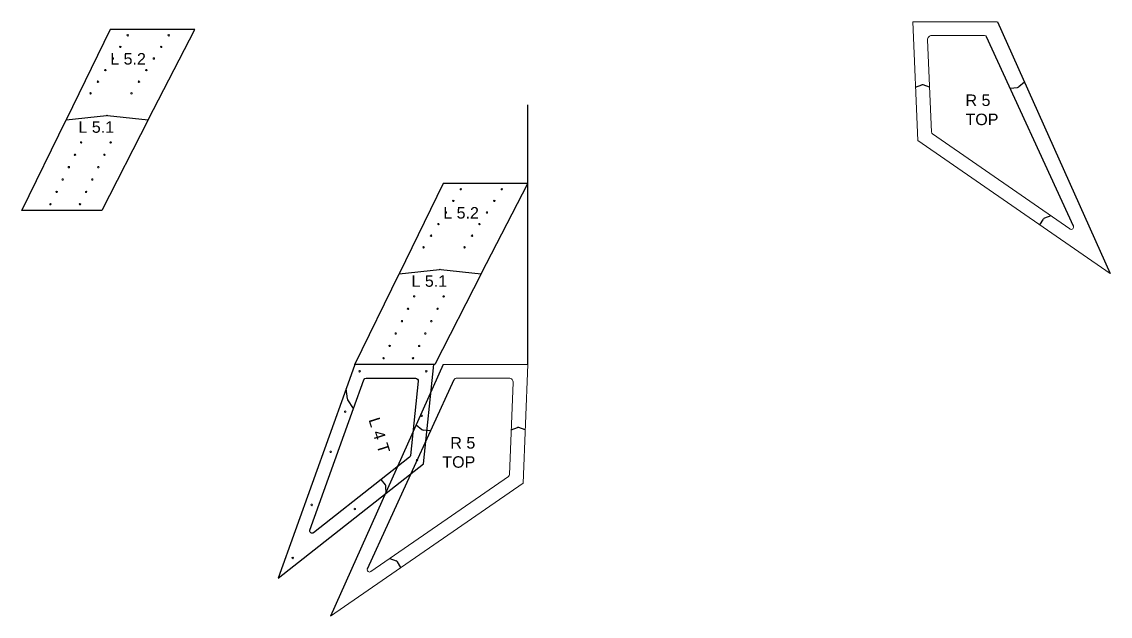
# Model space of a CAD drawing. Header units: inches. Extents: x -2039 to 487, y -866 to 2565.
# Drawn here: x -1340.5 to -866.6, y 1100.9 to 1359.6 of the extents above; entities that cross this region are included whole.
import ezdxf

# ---------------------------------------------------------------- set-up
doc = ezdxf.new("R2010")
doc.units = ezdxf.units.IN
doc.header["$MEASUREMENT"] = 0
doc.layers.add('Annotation', color=7, linetype='Continuous', lineweight=9)
doc.layers.add('Drilling', color=3, linetype='Continuous', lineweight=13)
doc.styles.get("Standard").update_dxf_attribs({"font": 'Arial.ttf'})

msp = doc.modelspace()

# ---------------------------------------------------------------- linework, layer by layer
at = {"color": 7, "linetype": 'Continuous', "lineweight": 15}
for p, q in [((-952.5, 1359.56), (-950.42, 1307.91)), ((-915.7, 1359.56), (-952.5, 1359.56)), ((-946.18, 1351.66), (-944.48, 1311.61)), ((-921.36, 1353.56), (-944.31, 1353.56)), ((-950.42, 1307.91), (-866.62, 1250)), ((-944.05, 1310.8), (-884.15, 1269.41)), ((-1156.99, 1210.5), (-1120.19, 1210.5)), ((-1120.19, 1210.5), (-1122.27, 1158.85)), ((-1151.32, 1204.5), (-1128.38, 1204.5)), ((-1126.51, 1202.6), (-1128.21, 1162.55)), ((-1128.64, 1161.74), (-1188.54, 1120.35)), ((-1122.27, 1158.85), (-1206.07, 1100.94))]:
    msp.add_line(p, q, dxfattribs=at)
for p, q in [((-915.7, 1359.56), (-866.62, 1250)), ((-882.67, 1270.65), (-920.45, 1352.98)), ((-951.35, 1331.15), (-948.66, 1332.09)), ((-945.31, 1331.15), (-948, 1332.09)), ((-903.94, 1333.33), (-906.42, 1331.21)), ((-910.2, 1330.62), (-906.96, 1330.98)), ((-1120.19, 1210.5), (-1120.19, 1323.5)), ((-892.48, 1275.16), (-895.23, 1274.1)), ((-897.25, 1271.17), (-895.72, 1273.69)), ((-1156.99, 1210.5), (-1206.07, 1100.94)), ((-1190.01, 1121.59), (-1152.23, 1203.92)), ((-1168.74, 1184.27), (-1166.27, 1182.15)), ((-1162.49, 1181.56), (-1165.73, 1181.92)), ((-1127.38, 1182.09), (-1124.69, 1183.03)), ((-1121.33, 1182.09), (-1124.03, 1183.03)), ((-1180.21, 1126.1), (-1177.46, 1125.04)), ((-1175.43, 1122.11), (-1176.97, 1124.63))]:
    msp.add_line(p, q)
for points in [[(-1265.19, 1356.22), (-1301.99, 1356.22), (-1321.24, 1316.86), (-1303.57, 1318.85, -0.057656), (-1303.11, 1318.85), (-1285.44, 1316.86)], [(-1340.5, 1277.5), (-1321.24, 1316.86), (-1303.57, 1318.85, -0.057656), (-1303.11, 1318.85), (-1285.44, 1316.86), (-1305.69, 1277.5), (-1340.13, 1277.5)], [(-1120.19, 1289.22), (-1156.99, 1289.22), (-1176.24, 1249.86), (-1158.57, 1251.85, -0.057656), (-1158.11, 1251.85), (-1140.44, 1249.86)], [(-1195.5, 1210.5), (-1176.24, 1249.86), (-1158.57, 1251.85, -0.057656), (-1158.11, 1251.85), (-1140.44, 1249.86), (-1160.69, 1210.5), (-1195.13, 1210.5)]]:
    msp.add_lwpolyline(points, format="xyb", close=True)
for points in [[(-1165.6, 1167.28), (-1161.06, 1210.5), (-1195.5, 1210.5), (-1199.31, 1199.88)], [(-1199.31, 1199.88), (-1228.87, 1117.5), (-1181.79, 1154.54)], [(-1181.79, 1154.54), (-1165.6, 1167.28)]]:
    msp.add_lwpolyline(points)
for points in [[(-1196.01, 1191.33), (-1191.52, 1203.84, -0.316258), (-1190.58, 1204.5), (-1169.09, 1204.5, -0.445229), (-1167.86, 1203.14)], [(-1196.01, 1191.33), (-1198.49, 1195.05, -0.110515), (-1198.65, 1195.46), (-1199.31, 1199.88)], [(-1167.86, 1203.14), (-1171.26, 1170.85, -0.202562), (-1171.63, 1170.17), (-1184.06, 1160.39)], [(-1184.06, 1160.39), (-1213.46, 1137.26, -0.752843), (-1215.02, 1138.38), (-1196.01, 1191.33)], [(-1181.79, 1154.54), (-1181.93, 1157.51, 0.163587), (-1182.16, 1158.11), (-1184.06, 1160.39)]]:
    msp.add_lwpolyline(points, format="xyb")
for centre, radius, start, end in [((-944.31, 1351.7), 1.87, 90, 181), ((-921.36, 1352.56), 1, 24.7, 90), ((-943.48, 1311.63), 1, 181, 235.3513), ((-883.58, 1270.23), 1, 235.3513, 24.6), ((-1151.32, 1203.5), 1, 90, 155.3), ((-1128.38, 1202.64), 1.87, 359, 90), ((-1129.21, 1162.57), 1, 304.6487, 359), ((-1189.1, 1121.17), 1, 155.4, 304.6487)]:
    msp.add_arc(centre, radius, start, end, dxfattribs=at)
for centre, start, end in [((-948.33, 1331.15), 70.6834, 109.3166), ((-907.07, 1331.97), 276.31, 310.4658), ((-894.87, 1273.17), 111.1812, 148.6671), ((-1165.62, 1182.91), 229.5342, 263.69), ((-1124.36, 1182.09), 70.6834, 109.3166), ((-1177.82, 1124.11), 31.3329, 68.8188)]:
    msp.add_arc(centre, 1, start, end)
at = {"layer": 'Drilling'}
for centre, radius in [((-1294.38, 1353.7), 0.323), ((-1276.53, 1353.7), 0.323), ((-1297.61, 1348.64), 0.323), ((-1279.77, 1348.64), 0.323), ((-1300.85, 1343.59), 0.323), ((-1283.01, 1343.59), 0.323), ((-1304.09, 1338.54), 0.323), ((-1286.24, 1338.54), 0.323), ((-1307.32, 1333.49), 0.323), ((-1289.48, 1333.49), 0.323), ((-1310.56, 1328.44), 0.323), ((-1292.72, 1328.44), 0.323), ((-1314.66, 1307.06), 0.323), ((-1301.82, 1307.06), 0.323), ((-1317.33, 1301.69), 0.323), ((-1304.49, 1301.69), 0.323), ((-1320, 1296.31), 0.323), ((-1307.16, 1296.31), 0.323), ((-1322.66, 1290.94), 0.323), ((-1309.83, 1290.94), 0.323), ((-1325.33, 1285.56), 0.323), ((-1312.49, 1285.56), 0.323), ((-1149.38, 1286.7), 0.323), ((-1131.53, 1286.7), 0.323), ((-1328, 1280.19), 0.323), ((-1315.16, 1280.19), 0.323), ((-1152.61, 1281.64), 0.323), ((-1134.77, 1281.64), 0.323), ((-1155.85, 1276.59), 0.323), ((-1138.01, 1276.59), 0.323), ((-1159.09, 1271.54), 0.323), ((-1141.24, 1271.54), 0.323), ((-1162.32, 1266.49), 0.323), ((-1144.48, 1266.49), 0.323), ((-1165.56, 1261.44), 0.323), ((-1147.72, 1261.44), 0.323), ((-1169.66, 1240.06), 0.323), ((-1156.82, 1240.06), 0.323), ((-1172.33, 1234.69), 0.323), ((-1159.49, 1234.69), 0.323), ((-1175, 1229.31), 0.323), ((-1162.16, 1229.31), 0.323), ((-1177.66, 1223.94), 0.323), ((-1164.83, 1223.94), 0.323), ((-1180.33, 1218.56), 0.323), ((-1167.49, 1218.56), 0.323), ((-1183, 1213.19), 0.323), ((-1170.16, 1213.19), 0.323), ((-1193.39, 1207.5), 0.344), ((-1164.39, 1207.5), 0.344), ((-1199.7, 1189.98), 0.344), ((-1166.42, 1188.18), 0.344), ((-1206.01, 1172.46), 0.344), ((-1168.45, 1168.85), 0.344), ((-1214.27, 1149.38), 0.344), ((-1195.49, 1147.58), 0.344), ((-1222.53, 1126.3), 0.344)]:
    msp.add_circle(centre, radius, dxfattribs=at)

# ---------------------------------------------------------------- texts
at = {"insert": (-1180.05, 1172.78), "char_height": 5, "attachment_point": 3, "rotation": 287.458}
msp.add_mtext_dynamic_manual_height_columns('L 4 T', width=24.2816, gutter_width=1, heights=[0], dxfattribs=at)
at = {"layer": 'Annotation', "char_height": 5}
for s, width, insert, attachment_point in [('L 5.2', 17.2118, (-1286.47, 1345.95), 3), ('R 5 TOP', 13.2209, (-929.63, 1327.93), 1), ('L 5.1', 19.4725, (-1300.3, 1316.27), 3), ('L 5.2', 17.2118, (-1141.47, 1278.95), 3), ('L 5.1', 19.4725, (-1155.3, 1249.27), 3), ('R 5 TOP', 13.2209, (-1143.05, 1178.87), 3)]:
    msp.add_mtext_dynamic_manual_height_columns(s, width=width, gutter_width=1, heights=[0], dxfattribs=dict(at, insert=insert, attachment_point=attachment_point))

doc.saveas('drawing.dxf')
